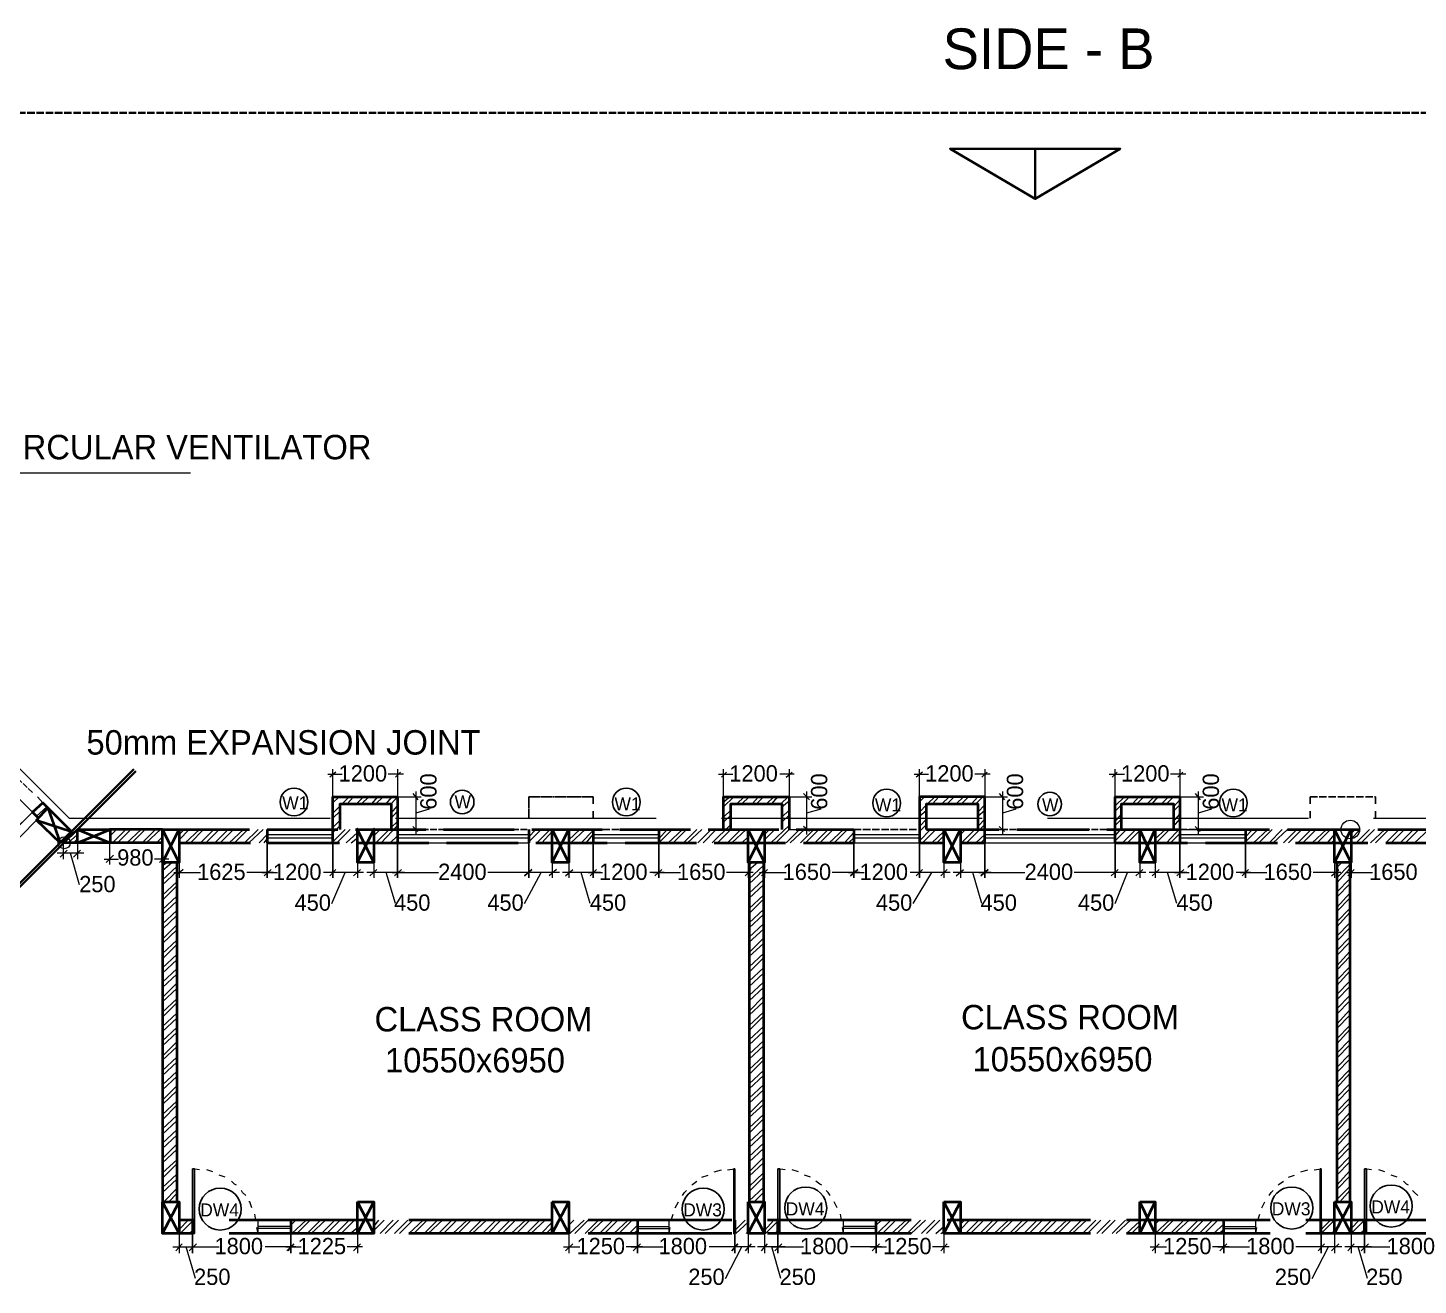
# Model space of a CAD drawing. Header units: millimetres. Extents: x 23593 to 241524, y 4405 to 182732.
# Drawn here: x 84650 to 110247, y 150445 to 173595 of the extents above; entities that cross this region are included whole.
import ezdxf

# ---------------------------------------------------------------- set-up
doc = ezdxf.new("R2010")
doc.units = ezdxf.units.MM
doc.linetypes.add('PDF_IMPORT', pattern=[1, 0.8, -0.2])
for name, color, linetype in [('PDF_0', 7, 'Continuous'), ('PDF_AR_DIMENSION', 7, 'Continuous'), ('PDF_AR_ELEVATION', 2, 'Continuous'), ('PDF_dimensions', 1, 'Continuous'), ('PDF_DOOR WIN TEXT', 5, 'Continuous'), ('PDF_SLAB BEAM', 3, 'Continuous'), ('PDF_ST COLUMN', 1, 'Continuous'), ('PDF_Text', 7, 'Continuous'), ('PDF_wall', 7, 'Continuous')]:
    doc.layers.add(name, color=color, linetype=linetype)
for name, color, linetype, true_color in [('PDF_AR_DOOR', 7, 'Continuous', 0x723939), ('PDF_AR_HATCH', 7, 'Continuous', 0x767676), ('PDF_AR_WINDOW', 7, 'Continuous', 0x00a5dd), ('PDF_exp gap', 7, 'Continuous', 0xdd006e)]:
    doc.layers.add(name, color=color, linetype=linetype, true_color=true_color)
doc.styles.add('PDF Century Gothic', font='GOTHIC.TTF')

msp = doc.modelspace()

# ---------------------------------------------------------------- hatches: boundary and pattern name
at = {"layer": 'PDF_AR_HATCH', "transparency": 33554559}
for points in [[(90719, 158872), (90700, 158853), (90681, 158834), (90700, 158816), (90719, 158797), (90738, 158816), (90756, 158834), (90738, 158853)], [(91021, 158872), (91002, 158853), (90983, 158834), (91002, 158816), (91021, 158797), (91040, 158816), (91058, 158834), (91040, 158853)]]:
    msp.add_hatch(color=256, dxfattribs=at).paths.add_polyline_path(points)

# ---------------------------------------------------------------- linework, layer by layer
at = {"layer": 'PDF_0', "color": 1, "linetype": 'PDF_IMPORT', "lineweight": 25, "ltscale": 133.477926}
msp.add_lwpolyline([(84735, 159514), (84282, 159948)], dxfattribs=at)
at = {"layer": 'PDF_0', "lineweight": 13}
for points in [[(90322, 159892), (90209, 159797)], [(91417, 159797), (91511, 159892)], [(97514, 159892), (97420, 159797)], [(98609, 159797), (98722, 159892)], [(101120, 159892), (101006, 159797)], [(102215, 159797), (102309, 159892)], [(104706, 159892), (104612, 159797)], [(105820, 159797), (105914, 159892)], [(91738, 159495), (91832, 159382)], [(98930, 159495), (99043, 159382)], [(102535, 159495), (102630, 159382)], [(106141, 159495), (106235, 159382)], [(91832, 158797), (91738, 158891)], [(99043, 158797), (98930, 158891)], [(102630, 158797), (102535, 158891)], [(106235, 158797), (106141, 158891)], [(85244, 158325), (85377, 158457)], [(85622, 158457), (85490, 158325)], [(86226, 158363), (86094, 158230)], [(87075, 158230), (87208, 158363)], [(87510, 158098), (87377, 157985)], [(90775, 158098), (90643, 157985)], [(90945, 157985), (91077, 158098)], [(94381, 158098), (94249, 157985)], [(94551, 157985), (94683, 158098)], [(97854, 157985), (97967, 158098)], [(98269, 158098), (98156, 157985)], [(101573, 158098), (101459, 157985)], [(101743, 157985), (101875, 158098)], [(105178, 158098), (105046, 157985)], [(105348, 157985), (105480, 158098)], [(108651, 157985), (108784, 158098)], [(109067, 158098), (108953, 157985)], [(87377, 151076), (87491, 151208)], [(89416, 151076), (89548, 151208), (89435, 151076)], [(90643, 151076), (90775, 151208)], [(94683, 151208), (94551, 151076)], [(97967, 151208), (97854, 151076)], [(98156, 151076), (98269, 151208)], [(101459, 151076), (101573, 151208)], [(105480, 151208), (105348, 151076)], [(108784, 151208), (108651, 151076)], [(108953, 151076), (109067, 151208)]]:
    msp.add_lwpolyline(points, dxfattribs=at)
at = {"layer": 'PDF_0', "color": 1, "lineweight": 25}
msp.add_lwpolyline([(84924, 159325), (84829, 159438)], dxfattribs=at)
at = {"layer": 'PDF_0', "color": 6, "linetype": 'PDF_IMPORT', "lineweight": 25, "ltscale": 37.753259}
msp.add_lwpolyline([(95060, 159438), (93871, 159438), (93871, 159042)], dxfattribs=at)
at = {"layer": 'PDF_0', "color": 6, "lineweight": 25}
for points in [[(95060, 159438), (95060, 159306)], [(108255, 159438), (108255, 159306)], [(109463, 159438), (109463, 159306)], [(95060, 159174), (95060, 159042)], [(108255, 159174), (108255, 159042)], [(109463, 159174), (109463, 159042)]]:
    msp.add_lwpolyline(points, dxfattribs=at)
at = {"layer": 'PDF_0', "color": 6, "linetype": 'PDF_IMPORT', "lineweight": 25, "ltscale": 169.889663}
msp.add_lwpolyline([(108255, 159438), (109463, 159438)], dxfattribs=at)
at = {"layer": 'PDF_0', "color": 1, "linetype": 'PDF_IMPORT', "lineweight": 25, "ltscale": 169.889663}
for points in [[(89058, 158834), (90266, 158834)], [(95060, 158834), (96268, 158834)], [(99855, 158834), (101063, 158834)], [(105858, 158834), (107066, 158834)]]:
    msp.add_lwpolyline(points, dxfattribs=at)
at = {"layer": 'PDF_0', "color": 1, "linetype": 'PDF_IMPORT', "lineweight": 25, "ltscale": 151.013034}
for points in [[(91455, 158834), (93871, 158834)], [(102271, 158834), (104668, 158834)]]:
    msp.add_lwpolyline(points, dxfattribs=at)
at = {"layer": 'PDF_0', "lineweight": 13}
for points in [[(89001, 157985), (89133, 158098)], [(90322, 158098), (90209, 157985)], [(91398, 157985), (91530, 158098)], [(93928, 158098), (93796, 157985)], [(95004, 157985), (95117, 158098)], [(96193, 157985), (96325, 158098)], [(99798, 157985), (99930, 158098)], [(101120, 158098), (101006, 157985)], [(102196, 157985), (102328, 158098)], [(104725, 158098), (104593, 157985)], [(105801, 157985), (105933, 158098)], [(107009, 157985), (107122, 158098)], [(87623, 151076), (87755, 151208)], [(95796, 151076), (95929, 151208)], [(97722, 151208), (97609, 151076)], [(98401, 151076), (98534, 151208)], [(100195, 151076), (100327, 151208)], [(106594, 151076), (106726, 151208)], [(108519, 151208), (108406, 151076)], [(109199, 151076), (109331, 151208)]]:
    msp.add_lwpolyline(points, close=True, dxfattribs=at)
at = {"layer": 'PDF_AR_DIMENSION', "lineweight": 13}
for points in [[(90171, 159854), (90436, 159854)], [(90266, 159438), (90266, 159948)], [(91568, 159854), (91285, 159854)], [(91455, 159948), (91455, 159438), (91889, 159438)], [(97363, 159854), (97628, 159854)], [(97458, 159438), (97458, 159948)], [(98760, 159854), (98496, 159854)], [(98666, 159948), (98666, 159438), (99081, 159438)], [(100969, 159854), (101233, 159854)], [(101063, 159438), (101063, 159948)], [(102366, 159854), (102082, 159854)], [(102271, 159948), (102271, 159438), (102686, 159438)], [(104555, 159854), (104838, 159854)], [(104668, 159438), (104668, 159948)], [(105971, 159854), (105688, 159854)], [(105858, 159948), (105858, 159438), (106292, 159438)], [(91795, 159533), (91795, 159438), (91795, 158834), (91795, 158740)], [(98987, 159533), (98987, 159438), (98987, 158834), (98987, 158740)], [(102592, 159533), (102592, 159438), (102592, 158834), (102592, 158740)], [(106197, 159533), (106197, 159438), (106197, 158834), (106197, 158740)], [(92040, 159212), (91795, 159136)], [(99251, 159212), (98987, 159136)], [(102837, 159212), (102592, 159136)], [(106443, 159212), (106197, 159136)], [(84376, 158797), (84735, 159155), (84489, 158910)], [(84848, 159042), (84489, 158683)], [(91455, 158834), (91889, 158834)], [(98666, 158834), (99081, 158834)], [(102271, 158834), (102686, 158834)], [(105858, 158834), (106292, 158834)], [(85301, 158589), (85301, 158287)], [(85565, 158589), (85565, 158287)], [(86151, 158589), (86151, 158193)], [(87132, 158589), (87132, 158193)], [(87434, 158589), (87434, 157947)], [(90719, 158589), (90719, 157947)], [(91021, 158589), (91021, 157947)], [(94305, 158589), (94305, 157947)], [(97911, 158589), (97911, 157947)], [(108708, 158589), (108708, 157947)], [(85679, 158400), (85565, 158400), (85301, 158400), (85188, 158400)], [(85603, 157815), (85433, 158400)], [(86056, 158287), (86320, 158287)], [(87245, 158287), (86981, 158287)], [(94607, 158230), (94607, 157947)], [(98213, 158230), (98213, 157947)], [(101516, 158230), (101516, 157947)], [(101818, 158230), (101818, 157947)], [(105122, 158230), (105122, 157947)], [(105405, 158230), (105405, 157947)], [(109010, 158230), (109010, 157947)], [(87340, 158042), (87831, 158042)], [(89171, 158042), (88680, 158042)], [(88963, 158042), (89246, 158042)], [(90360, 158042), (90096, 158042)], [(90832, 158042), (90719, 158042), (90266, 158042), (90133, 158042)], [(90247, 157475), (90492, 158042)], [(91587, 158042), (91455, 158042), (91021, 158042), (90889, 158042)], [(91417, 157475), (91247, 158042)], [(91360, 158042), (92210, 158042)], [(93965, 158042), (93116, 158042)], [(94437, 158042), (94305, 158042), (93871, 158042), (93739, 158042)], [(93796, 157475), (94098, 158042)], [(95192, 158042), (95060, 158042), (94607, 158042), (94494, 158042)], [(95004, 157475), (94834, 158042)], [(94966, 158042), (95230, 158042)], [(96363, 158042), (96099, 158042)], [(96155, 158042), (96665, 158042)], [(98005, 158042), (97514, 158042)], [(98118, 158042), (98609, 158042)], [(99968, 158042), (99459, 158042)], [(99761, 158042), (100044, 158042)], [(101157, 158042), (100893, 158042)], [(101629, 158042), (101516, 158042), (101063, 158042), (100931, 158042)], [(100950, 157475), (101290, 158042)], [(102384, 158042), (102271, 158042), (101818, 158042), (101686, 158042)], [(102215, 157475), (102045, 158042)], [(102158, 158042), (103007, 158042)], [(104763, 158042), (103913, 158042)], [(105235, 158042), (105122, 158042), (104668, 158042), (104536, 158042)], [(104668, 157475), (104895, 158042)], [(105990, 158042), (105858, 158042), (105405, 158042), (105291, 158042)], [(105801, 157475), (105631, 158042)], [(105763, 158042), (106028, 158042)], [(107160, 158042), (106896, 158042)], [(106971, 158042), (107462, 158042)], [(108821, 158042), (108312, 158042)], [(108916, 158042), (109407, 158042)], [(87434, 151397), (87434, 151038)], [(90719, 151397), (90719, 151038)], [(94607, 151397), (94607, 151038)], [(97911, 151397), (97911, 151038)], [(98213, 151397), (98213, 151038)], [(101516, 151397), (101516, 151038)], [(105405, 151397), (105405, 151038)], [(108708, 151397), (108708, 151038)], [(109010, 151397), (109010, 151038)], [(87321, 151152), (87434, 151152), (87680, 151152), (87812, 151152)], [(87736, 150566), (87566, 151152)], [(87585, 151152), (88170, 151152)], [(89586, 151152), (89020, 151152)], [(89397, 151152), (89680, 151152)], [(90813, 151152), (90530, 151152)], [(94513, 151152), (94815, 151152)], [(95966, 151152), (95664, 151152)], [(95759, 151152), (96344, 151152)], [(97760, 151152), (97193, 151152)], [(97495, 150566), (97797, 151152)], [(98043, 151152), (97911, 151152), (97665, 151152), (97533, 151152)], [(98590, 151152), (98458, 151152), (98213, 151152), (98081, 151152)], [(98515, 150566), (98345, 151152)], [(98364, 151152), (98930, 151152)], [(100365, 151152), (99798, 151152)], [(100157, 151152), (100459, 151152)], [(101610, 151152), (101308, 151152)], [(105310, 151152), (105612, 151152)], [(106764, 151152), (106462, 151152)], [(106556, 151152), (107141, 151152)], [(108557, 151152), (107991, 151152)], [(108293, 150566), (108595, 151152)], [(108840, 151152), (108708, 151152), (108463, 151152), (108331, 151152)], [(109388, 151152), (109256, 151152), (109010, 151152), (108897, 151152)], [(109312, 150566), (109142, 151152)], [(109161, 151152), (109727, 151152)]]:
    msp.add_lwpolyline(points, dxfattribs=at)
for points in [[(89058, 157947), (89058, 158589)], [(90266, 157947), (90266, 158589)], [(91455, 157947), (91455, 158589)], [(93871, 157947), (93871, 158589)], [(95060, 157947), (95060, 158589)], [(96268, 157947), (96268, 158683)], [(99855, 157947), (99855, 158589)], [(101063, 157947), (101063, 158589)], [(102271, 157947), (102271, 158589)], [(104668, 157947), (104668, 158589)], [(105858, 157947), (105858, 158683)], [(107066, 157947), (107066, 158589)], [(87680, 151038), (87680, 151397)], [(89492, 151038), (89492, 151397)], [(95872, 151038), (95872, 151397)], [(97665, 151038), (97665, 151397)], [(98458, 151038), (98458, 151397)], [(100270, 151038), (100270, 151397)], [(106669, 151038), (106669, 151397)], [(108463, 151038), (108463, 151397)], [(109256, 151038), (109256, 151397)]]:
    msp.add_lwpolyline(points, close=True, dxfattribs=at)
at = {"layer": 'PDF_AR_DOOR', "lineweight": 25}
for points in [[(87680, 152586), (87717, 152586), (87717, 151397), (87680, 151397)], [(97665, 152586), (97646, 152586), (97646, 151397), (97665, 151397)], [(98458, 152586), (98496, 152586), (98496, 151397), (98458, 151397)], [(108463, 152586), (108444, 152586), (108444, 151397), (108463, 151397)], [(109256, 152586), (109293, 152586), (109293, 151397), (109256, 151397)]]:
    msp.add_lwpolyline(points, close=True, dxfattribs=at)
at = {"layer": 'PDF_AR_DOOR', "lineweight": 20}
for points in [[(87812, 152567), (87680, 152586)], [(88057, 152530), (87944, 152567)], [(97288, 152530), (97420, 152567)], [(97533, 152567), (97665, 152586)], [(98590, 152567), (98458, 152586)], [(98836, 152530), (98722, 152567)], [(108085, 152530), (108217, 152567)], [(108331, 152567), (108463, 152586)], [(109388, 152567), (109256, 152586)], [(109633, 152530), (109520, 152567)], [(88284, 152435), (88170, 152473)], [(88491, 152284), (88453, 152303), (88397, 152360)], [(96872, 152284), (96891, 152303), (96967, 152360)], [(97061, 152435), (97174, 152473)], [(99062, 152435), (98949, 152473)], [(99270, 152284), (99232, 152303), (99157, 152360)], [(107670, 152284), (107689, 152303), (107764, 152360)], [(107859, 152435), (107972, 152473)], [(109860, 152435), (109746, 152473)], [(110067, 152284), (110029, 152303), (109973, 152360)], [(88661, 152095), (88604, 152152), (88586, 152190)], [(96703, 152095), (96740, 152152), (96778, 152190)], [(99421, 152095), (99383, 152152), (99345, 152190)], [(107500, 152095), (107538, 152152), (107575, 152190)], [(110237, 152095), (110180, 152152), (110143, 152190)], [(88774, 151869), (88737, 151982), (88718, 151982)], [(96570, 151869), (96627, 151982)], [(99553, 151869), (99496, 151982)], [(107368, 151869), (107424, 151982)], [(88850, 151642), (88831, 151756)], [(96495, 151642), (96533, 151756)], [(99628, 151642), (99610, 151756)], [(107292, 151642), (107330, 151756)], [(88888, 151397), (88869, 151510)], [(96457, 151397), (96476, 151510)], [(99666, 151397), (99647, 151510)], [(107255, 151397), (107273, 151510)]]:
    msp.add_lwpolyline(points, dxfattribs=at)
at = {"layer": 'PDF_AR_ELEVATION', "lineweight": 20}
for points in [[(83395, 161062), (85414, 159042)], [(83753, 160137), (84735, 159155)]]:
    msp.add_lwpolyline(points, dxfattribs=at)
at = {"layer": 'PDF_AR_HATCH', "lineweight": 5}
for points in [[(84810, 159080), (84999, 159250)], [(90266, 159401), (90284, 159438)], [(90266, 159325), (90379, 159438)], [(90266, 159136), (90398, 159269)], [(90436, 159306), (90568, 159438)], [(90530, 159306), (90643, 159438)], [(90700, 159306), (90832, 159438)], [(90794, 159306), (90926, 159438)], [(90983, 159306), (91096, 159438)], [(91058, 159306), (91191, 159438)], [(91247, 159306), (91360, 159438)], [(91342, 159306), (91455, 159438)], [(91342, 159136), (91455, 159269)], [(97458, 159344), (97571, 159438)], [(97458, 159250), (97646, 159438)], [(97703, 159306), (97835, 159438)], [(97797, 159306), (97930, 159438)], [(97986, 159306), (98099, 159438)], [(98062, 159306), (98194, 159438)], [(98250, 159306), (98383, 159438)], [(98345, 159306), (98458, 159438)], [(98515, 159306), (98647, 159438)], [(98534, 159250), (98666, 159363)], [(101063, 159438), (101063, 159438)], [(101063, 159344), (101157, 159438)], [(101063, 159155), (101195, 159287)], [(101214, 159306), (101346, 159438)], [(101308, 159306), (101422, 159438)], [(101478, 159306), (101610, 159438)], [(101573, 159306), (101705, 159438)], [(101743, 159306), (101875, 159438)], [(101837, 159306), (101969, 159438)], [(102026, 159306), (102139, 159438)], [(102101, 159306), (102233, 159438)], [(102139, 159155), (102271, 159287)], [(104668, 159269), (104838, 159438)], [(104668, 159174), (104782, 159287)], [(104801, 159306), (104933, 159438)], [(104989, 159306), (105103, 159438)], [(105065, 159306), (105197, 159438)], [(105254, 159306), (105386, 159438)], [(105348, 159306), (105461, 159438)], [(105518, 159306), (105650, 159438)], [(105612, 159306), (105744, 159438)], [(105744, 159250), (105858, 159382)], [(105744, 159174), (105858, 159287)], [(90266, 159042), (90398, 159174)], [(90266, 158872), (90398, 159004)], [(91342, 159042), (91455, 159174)], [(91342, 158872), (91455, 158985)], [(97458, 159061), (97590, 159193)], [(97458, 158967), (97590, 159099)], [(98534, 159061), (98666, 159193)], [(98534, 158967), (98666, 159099)], [(101063, 159080), (101195, 159193)], [(101063, 158891), (101195, 159023)], [(102139, 159080), (102271, 159193)], [(102139, 158891), (102271, 159023)], [(104668, 158985), (104782, 159118)], [(104668, 158910), (104782, 159023)], [(105744, 158985), (105858, 159118)], [(105744, 158891), (105858, 159023)], [(85395, 158589), (85565, 158740)], [(86169, 158816), (86188, 158834)], [(86169, 158721), (86283, 158834)], [(86207, 158589), (86453, 158834)], [(86302, 158589), (86547, 158834)], [(86471, 158589), (86736, 158834)], [(86566, 158589), (86811, 158834)], [(86755, 158589), (87000, 158834)], [(86830, 158589), (87094, 158834)], [(87019, 158589), (87132, 158702)], [(87434, 158740), (87529, 158834)], [(87434, 158646), (87623, 158834)], [(87547, 158589), (87812, 158834)], [(87642, 158589), (87887, 158834)], [(87831, 158589), (88076, 158834)], [(87925, 158589), (88170, 158834)], [(88095, 158589), (88340, 158834)], [(88189, 158589), (88435, 158834)], [(88359, 158589), (88623, 158834)], [(88453, 158589), (88699, 158834)], [(88642, 158589), (88888, 158834)], [(88718, 158589), (88982, 158834)], [(88907, 158589), (89058, 158740)], [(90266, 158778), (90398, 158910)], [(90266, 158608), (90492, 158834)], [(90341, 158589), (90587, 158834)], [(90511, 158589), (90719, 158778)], [(91021, 158816), (91040, 158834)], [(91021, 158721), (91134, 158834)], [(91058, 158589), (91304, 158834)], [(91153, 158589), (91455, 158910)], [(91323, 158589), (91455, 158721)], [(93871, 158702), (94003, 158834)], [(93871, 158608), (94098, 158834)], [(94022, 158589), (94267, 158834)], [(94116, 158589), (94305, 158797)], [(94607, 158646), (94815, 158834)], [(94607, 158816), (94626, 158834)], [(94645, 158589), (94909, 158834)], [(94834, 158589), (95060, 158816)], [(94928, 158589), (95060, 158740)], [(96268, 158665), (96419, 158834)], [(96268, 158589), (96514, 158834)], [(96438, 158589), (96703, 158834)], [(96533, 158589), (96778, 158834)], [(96721, 158589), (96967, 158834)], [(96797, 158589), (97061, 158834)], [(96986, 158589), (97231, 158834)], [(97080, 158589), (97325, 158834)], [(97250, 158589), (97590, 158929)], [(97344, 158589), (97590, 158834)], [(97533, 158589), (97779, 158834)], [(97609, 158589), (97873, 158834)], [(97797, 158589), (97911, 158702)], [(98043, 158834), (98043, 158834)], [(98137, 158834), (98137, 158834)], [(98213, 158740), (98307, 158834)], [(98213, 158646), (98401, 158834)], [(98326, 158589), (98666, 158910)], [(98420, 158589), (98666, 158834)], [(98609, 158589), (98854, 158834)], [(98685, 158589), (98949, 158834)], [(98873, 158589), (99119, 158834)], [(98968, 158589), (99213, 158834)], [(99138, 158589), (99383, 158834)], [(99232, 158589), (99477, 158834)], [(99402, 158589), (99666, 158834)], [(99496, 158589), (99742, 158834)], [(99685, 158589), (99855, 158778)], [(101063, 158797), (101195, 158929)], [(101063, 158627), (101271, 158834)], [(101120, 158589), (101365, 158834)], [(101290, 158589), (101516, 158797)], [(101384, 158589), (101516, 158721)], [(101554, 158834), (101554, 158834)], [(101629, 158834), (101629, 158834)], [(101818, 158834), (101818, 158834)], [(101818, 158740), (101913, 158834)], [(101837, 158589), (102082, 158834)], [(101931, 158589), (102271, 158929)], [(102101, 158589), (102271, 158740)], [(104668, 158721), (104782, 158853)], [(104668, 158627), (104876, 158834)], [(104801, 158589), (105046, 158834)], [(104895, 158589), (105122, 158816)], [(105140, 158834), (105140, 158834)], [(105310, 158834), (105310, 158834)], [(105405, 158665), (105593, 158834)], [(105405, 158834), (105405, 158834)], [(105424, 158589), (105669, 158834)], [(105612, 158589), (105858, 158853)], [(105688, 158589), (105858, 158759)], [(107066, 158702), (107198, 158834)], [(107066, 158608), (107292, 158834)], [(107217, 158589), (107481, 158834)], [(107311, 158589), (107557, 158834)], [(107500, 158589), (107745, 158834)], [(107575, 158589), (107840, 158834)], [(107764, 158589), (108010, 158834)], [(107859, 158589), (108104, 158834)], [(108029, 158589), (108274, 158834)], [(108123, 158589), (108368, 158834)], [(108293, 158589), (108557, 158834)], [(108387, 158589), (108633, 158834)], [(108576, 158589), (108708, 158740)], [(109010, 158759), (109086, 158834)], [(109010, 158665), (109180, 158834)], [(109104, 158589), (109350, 158834)], [(109199, 158589), (109444, 158834)], [(109369, 158589), (109633, 158834)], [(109463, 158589), (109709, 158834)], [(109652, 158589), (109897, 158834)], [(109746, 158589), (109992, 158834)], [(109916, 158589), (110162, 158834)], [(110011, 158589), (110256, 158834)], [(110180, 158589), (110445, 158834)], [(85490, 158589), (85565, 158665)], [(87113, 158589), (87132, 158627)], [(89001, 158589), (89058, 158665)], [(90605, 158589), (90719, 158683)], [(91417, 158589), (91455, 158627)], [(94286, 158589), (94305, 158608)], [(97892, 158589), (97911, 158627)], [(99761, 158589), (99855, 158683)], [(102196, 158589), (102271, 158665)], [(105065, 158589), (105122, 158627)], [(108651, 158589), (108708, 158646)], [(87132, 158174), (87208, 158230)], [(87132, 158079), (87302, 158230)], [(97930, 158193), (97986, 158230)], [(97930, 158098), (98081, 158230)], [(108746, 158212), (108765, 158230)], [(108746, 158136), (108840, 158230)], [(108746, 157947), (108991, 158193)], [(87132, 157909), (87396, 158155)], [(87132, 157815), (87396, 158060)], [(97930, 157928), (98194, 158174)], [(97930, 157834), (98194, 158079)], [(108746, 157853), (108991, 158117)], [(87132, 157626), (87396, 157872)], [(87132, 157532), (87396, 157796)], [(97930, 157664), (98194, 157909)], [(97930, 157570), (98194, 157815)], [(108746, 157683), (108991, 157928)], [(108746, 157589), (108991, 157834)], [(87132, 157362), (87396, 157607)], [(87132, 157268), (87396, 157513)], [(97930, 157381), (98194, 157626)], [(97930, 157287), (98194, 157551)], [(108746, 157400), (108991, 157664)], [(108746, 157324), (108991, 157570)], [(87132, 157098), (87396, 157343)], [(87132, 157003), (87396, 157249)], [(97930, 157117), (98194, 157362)], [(97930, 157022), (98194, 157268)], [(108746, 157136), (108991, 157381)], [(108746, 157041), (108991, 157305)], [(87132, 156815), (87396, 157079)], [(87132, 156739), (87396, 156985)], [(97930, 156852), (98194, 157098)], [(97930, 156758), (98194, 157003)], [(108746, 156871), (108991, 157117)], [(108746, 156777), (108991, 157022)], [(87132, 156550), (87396, 156796)], [(87132, 156456), (87396, 156720)], [(97930, 156569), (98194, 156834)], [(97930, 156494), (98194, 156739)], [(108746, 156607), (108991, 156852)], [(108746, 156513), (108991, 156758)], [(87132, 156286), (87396, 156531)], [(87132, 156192), (87396, 156437)], [(97930, 156305), (98194, 156550)], [(97930, 156211), (98194, 156475)], [(108746, 156324), (108991, 156588)], [(108746, 156248), (108991, 156494)], [(87132, 156022), (87396, 156267)], [(87132, 155927), (87396, 156173)], [(97930, 156041), (98194, 156286)], [(97930, 155946), (98194, 156192)], [(108746, 156060), (108991, 156305)], [(108746, 155965), (108991, 156229)], [(87132, 155739), (87396, 156003)], [(87132, 155663), (87396, 155909)], [(97930, 155776), (98194, 156022)], [(97930, 155682), (98194, 155927)], [(108746, 155795), (108991, 156041)], [(108746, 155701), (108991, 155946)], [(87132, 155474), (87396, 155720)], [(87132, 155380), (87396, 155644)], [(97930, 155493), (98194, 155758)], [(97930, 155418), (98194, 155663)], [(108746, 155531), (108991, 155776)], [(108746, 155437), (108991, 155682)], [(87132, 155210), (87396, 155456)], [(97930, 155229), (98194, 155474)], [(97930, 155135), (98194, 155399)], [(108746, 155248), (108991, 155512)], [(108746, 155172), (108991, 155418)], [(87132, 155116), (87396, 155361)], [(87132, 154946), (87396, 155191)], [(97930, 154965), (98194, 155210)], [(108746, 154984), (108991, 155229)], [(108746, 154889), (108991, 155153)], [(87132, 154851), (87396, 155097)], [(87132, 154663), (87396, 154927)], [(97930, 154870), (98194, 155116)], [(97930, 154700), (98194, 154946)], [(108746, 154719), (108991, 154965)], [(108746, 154625), (108991, 154870)], [(87132, 154587), (87396, 154833)], [(87132, 154398), (87396, 154644)], [(97930, 154606), (98194, 154851)], [(97930, 154417), (98194, 154663)], [(108746, 154455), (108991, 154700)], [(108746, 154361), (108991, 154606)], [(87132, 154304), (87396, 154549)], [(87132, 154134), (87396, 154380)], [(97930, 154323), (98194, 154587)], [(97930, 154153), (98194, 154398)], [(108746, 154172), (108991, 154417)], [(87132, 154040), (87396, 154285)], [(87132, 153851), (87396, 154115)], [(97930, 154059), (98194, 154304)], [(97930, 153889), (98194, 154134)], [(108746, 154078), (108991, 154342)], [(108746, 153908), (108991, 154153)], [(87132, 153775), (87396, 154021)], [(97930, 153794), (98194, 154040)], [(97930, 153606), (98194, 153870)], [(108746, 153813), (108991, 154059)], [(108746, 153643), (108991, 153889)], [(87132, 153587), (87396, 153832)], [(87132, 153492), (87396, 153757)], [(97930, 153530), (98194, 153775)], [(97930, 153341), (98194, 153587)], [(108746, 153549), (108991, 153794)], [(108746, 153360), (108991, 153624)], [(87132, 153322), (87396, 153568)], [(87132, 153228), (87396, 153473)], [(97930, 153247), (98194, 153511)], [(108746, 153285), (108991, 153530)], [(108746, 153096), (108991, 153341)], [(87132, 153058), (87396, 153304)], [(87132, 152964), (87396, 153209)], [(97930, 153077), (98194, 153322)], [(97930, 152983), (98194, 153228)], [(108746, 153002), (108991, 153266)], [(108746, 152832), (108991, 153077)], [(87132, 152775), (87396, 153039)], [(87132, 152700), (87396, 152945)], [(97930, 152813), (98194, 153058)], [(97930, 152718), (98194, 152964)], [(108746, 152737), (108991, 152983)], [(108746, 152567), (108991, 152813)], [(87132, 152511), (87396, 152756)], [(87132, 152416), (87396, 152681)], [(97930, 152530), (98194, 152794)], [(97930, 152454), (98194, 152700)], [(108746, 152473), (108991, 152718)], [(87132, 152246), (87396, 152492)], [(87132, 152152), (87396, 152397)], [(97930, 152265), (98194, 152511)], [(97930, 152171), (98194, 152435)], [(108746, 152284), (108991, 152549)], [(108746, 152209), (108991, 152454)], [(87151, 151982), (87396, 152228)], [(87245, 151982), (87396, 152133)], [(97930, 152001), (98194, 152246)], [(98024, 151982), (98194, 152152)], [(108746, 152020), (108991, 152265)], [(108802, 151982), (108991, 152190)], [(108972, 151982), (108991, 152001)], [(87434, 151473), (87604, 151642)], [(87453, 151397), (87680, 151624)], [(89492, 151624), (89492, 151642)], [(89492, 151548), (89586, 151642)], [(89511, 151397), (89775, 151642)], [(89605, 151397), (89850, 151642)], [(89794, 151397), (90039, 151642)], [(89869, 151397), (90133, 151642)], [(90058, 151397), (90303, 151642)], [(90152, 151397), (90398, 151642)], [(90322, 151397), (90568, 151642)], [(90417, 151397), (90662, 151642)], [(91021, 151529), (91115, 151642)], [(91021, 151454), (91209, 151642)], [(91134, 151397), (91379, 151642)], [(91228, 151397), (91474, 151642)], [(91398, 151397), (91644, 151642)], [(91493, 151397), (91738, 151642)], [(91662, 151397), (91927, 151642)], [(91757, 151397), (92002, 151642)], [(91946, 151397), (92191, 151642)], [(92021, 151397), (92285, 151642)], [(92210, 151397), (92455, 151642)], [(92304, 151397), (92550, 151642)], [(92474, 151397), (92738, 151642)], [(92569, 151397), (92814, 151642)], [(92757, 151397), (93003, 151642)], [(92833, 151397), (93097, 151642)], [(93022, 151397), (93267, 151642)], [(93116, 151397), (93361, 151642)], [(93286, 151397), (93531, 151642)], [(93380, 151397), (93626, 151642)], [(93550, 151397), (93814, 151642)], [(93645, 151397), (93890, 151642)], [(93833, 151397), (94079, 151642)], [(93909, 151397), (94173, 151642)], [(94098, 151397), (94305, 151605)], [(94607, 151642), (94607, 151642)], [(94607, 151548), (94702, 151642)], [(94626, 151397), (94890, 151642)], [(94721, 151397), (94966, 151642)], [(94909, 151397), (95155, 151642)], [(94985, 151397), (95249, 151642)], [(95174, 151397), (95419, 151642)], [(95268, 151397), (95513, 151642)], [(95438, 151397), (95702, 151642)], [(95532, 151397), (95778, 151642)], [(95721, 151397), (95872, 151548)], [(97665, 151454), (97854, 151642)], [(97665, 151624), (97665, 151642)], [(97684, 151397), (97911, 151605)], [(98213, 151454), (98383, 151642)], [(98232, 151397), (98458, 151624)], [(100270, 151624), (100270, 151642)], [(100270, 151548), (100365, 151642)], [(100289, 151397), (100535, 151642)], [(100383, 151397), (100629, 151642)], [(100553, 151397), (100818, 151642)], [(100648, 151397), (100893, 151642)], [(100837, 151397), (101082, 151642)], [(100912, 151397), (101176, 151642)], [(101101, 151397), (101346, 151642)], [(101195, 151397), (101441, 151642)], [(101818, 151567), (101894, 151642)], [(101818, 151473), (101988, 151642)], [(101913, 151397), (102158, 151642)], [(102007, 151397), (102252, 151642)], [(102177, 151397), (102422, 151642)], [(102271, 151397), (102517, 151642)], [(102441, 151397), (102705, 151642)], [(102535, 151397), (102781, 151642)], [(102724, 151397), (102970, 151642)], [(102800, 151397), (103064, 151642)], [(102988, 151397), (103234, 151642)], [(103083, 151397), (103328, 151642)], [(103253, 151397), (103498, 151642)], [(103347, 151397), (103593, 151642)], [(103517, 151397), (103781, 151642)], [(103611, 151397), (103857, 151642)], [(103800, 151397), (104046, 151642)], [(103876, 151397), (104140, 151642)], [(104064, 151397), (104310, 151642)], [(104159, 151397), (104404, 151642)], [(104329, 151397), (104574, 151642)], [(104423, 151397), (104668, 151642)], [(104612, 151397), (104857, 151642)], [(104687, 151397), (104952, 151642)], [(104876, 151397), (105122, 151624)], [(104971, 151397), (105122, 151548)], [(105405, 151397), (105669, 151642)], [(105405, 151567), (105480, 151642)], [(105499, 151397), (105744, 151642)], [(105688, 151397), (105933, 151642)], [(105763, 151397), (106028, 151642)], [(105952, 151397), (106197, 151642)], [(106046, 151397), (106292, 151642)], [(106216, 151397), (106462, 151642)], [(106311, 151397), (106556, 151642)], [(106481, 151397), (106669, 151567)], [(108463, 151473), (108633, 151642)], [(108463, 151397), (108708, 151642)], [(109010, 151491), (109161, 151642)], [(109010, 151397), (109256, 151642)], [(87623, 151397), (87680, 151454)], [(90587, 151397), (90719, 151510)], [(90681, 151397), (90719, 151416)], [(94192, 151397), (94305, 151510)], [(95796, 151397), (95872, 151454)], [(97873, 151397), (97911, 151435)], [(98401, 151397), (98458, 151454)], [(101365, 151397), (101516, 151529)], [(101459, 151397), (101516, 151435)], [(106575, 151397), (106669, 151473)], [(108651, 151397), (108708, 151454)], [(109180, 151397), (109256, 151473)]]:
    msp.add_lwpolyline(points, dxfattribs=at)
at = {"layer": 'PDF_AR_WINDOW', "color": 2, "linetype": 'PDF_IMPORT', "lineweight": 20, "ltscale": 6002.76811}
msp.add_lwpolyline([(85414, 159042), (121506, 159042)], dxfattribs=at)
at = {"layer": 'PDF_AR_WINDOW', "lineweight": 20}
for points in [[(89058, 158740), (90266, 158740)], [(91455, 158740), (93871, 158740)], [(95060, 158740), (96268, 158740)], [(99855, 158740), (101063, 158740)], [(102271, 158740), (104668, 158740)], [(105858, 158740), (107066, 158740)], [(89058, 158683), (90266, 158683)], [(91455, 158683), (93871, 158683)], [(95060, 158683), (96268, 158683)], [(99855, 158683), (101063, 158683)], [(102271, 158683), (104668, 158683)], [(105858, 158683), (107066, 158683)], [(89492, 151529), (88888, 151529)], [(89492, 151491), (88888, 151491)], [(95872, 151529), (96457, 151529)], [(95872, 151491), (96457, 151491)], [(100270, 151529), (99666, 151529)], [(100270, 151491), (99666, 151491)], [(106669, 151529), (107255, 151529)], [(106669, 151491), (107255, 151491)]]:
    msp.add_lwpolyline(points, dxfattribs=at)
at = {"layer": 'PDF_AR_WINDOW', "color": 2, "lineweight": 20}
for points in [[(89058, 158589), (90266, 158589)], [(91455, 158589), (93871, 158589)], [(95060, 158589), (96268, 158589)], [(99855, 158589), (101063, 158589)], [(102271, 158589), (104668, 158589)], [(105858, 158589), (107066, 158589)], [(95872, 151397), (96457, 151397), (96457, 151642), (95872, 151642)], [(100270, 151397), (99666, 151397), (99666, 151642), (100270, 151642)], [(106669, 151397), (107255, 151397), (107255, 151642), (106669, 151642)]]:
    msp.add_lwpolyline(points, dxfattribs=at)
msp.add_lwpolyline([(89492, 151642), (89492, 151397), (88888, 151397), (88888, 151642)], close=True, dxfattribs=at)
at = {"layer": 'PDF_dimensions', "color": 70, "lineweight": 13, "true_color": 0x7fff00}
msp.add_lwpolyline([(83602, 165403), (87642, 165403)], dxfattribs=at)
at = {"layer": 'PDF_DOOR WIN TEXT', "lineweight": 25}
for centre, radius in [((89551, 159341), 255), ((92647, 159341), 217), ((95668, 159341), 255), ((100462, 159322), 255), ((103464, 159303), 217), ((106843, 159322), 255), ((88192, 151847), 387), ((97083, 151847), 387), ((98971, 151866), 387), ((107919, 151866), 387), ((109750, 151903), 387)]:
    msp.add_circle(centre, radius, dxfattribs=at)
at = {"layer": 'PDF_exp gap', "color": 3, "linetype": 'PDF_IMPORT', "lineweight": 35, "ltscale": 169.889663}
msp.add_lwpolyline([(73428, 170330), (73428, 172029), (133493, 172029), (133493, 170330)], dxfattribs=at)
at = {"layer": 'PDF_exp gap', "color": 3, "lineweight": 35}
msp.add_lwpolyline([(103196, 171369), (103196, 170444), (101629, 171369), (104763, 171369), (103196, 170444)], dxfattribs=at)
at = {"layer": 'PDF_exp gap', "lineweight": 35}
for points in [[(86604, 159948), (81979, 155323)], [(86641, 159910), (81998, 155286)]]:
    msp.add_lwpolyline(points, dxfattribs=at)
at = {"layer": 'PDF_SLAB BEAM', "color": 1, "lineweight": 0}
msp.add_circle((85320, 158591), 111, dxfattribs=at)
at = {"layer": 'PDF_ST COLUMN', "color": 6, "lineweight": 40}
for points in [[(85452, 158797), (85244, 158589), (84810, 159004), (85018, 159231)], [(87132, 158834), (87434, 158834), (87434, 158230), (87132, 158230)], [(90719, 158834), (91021, 158834), (91021, 158230), (90719, 158230)], [(94305, 158834), (94607, 158834), (94607, 158230), (94305, 158230)], [(97911, 158834), (98213, 158834), (98213, 158230), (97911, 158230)], [(101516, 158834), (101818, 158834), (101818, 158230), (101516, 158230)], [(105122, 158834), (105405, 158834), (105405, 158230), (105122, 158230)], [(108708, 158834), (109010, 158834), (109010, 158230), (108708, 158230)], [(87132, 151982), (87434, 151982), (87434, 151397), (87132, 151397)], [(90719, 151982), (91021, 151982), (91021, 151397), (90719, 151397)], [(94305, 151982), (94607, 151982), (94607, 151397), (94305, 151397)], [(97911, 151982), (98213, 151982), (98213, 151397), (97911, 151397)], [(101516, 151982), (101818, 151982), (101818, 151397), (101516, 151397)], [(105122, 151982), (105405, 151982), (105405, 151397), (105122, 151397)], [(108708, 151982), (109010, 151982), (109010, 151397), (108708, 151397)]]:
    msp.add_lwpolyline(points, close=True, dxfattribs=at)
for points in [[(85018, 159231), (85244, 158589)], [(84810, 159004), (85452, 158797)], [(85565, 158834), (86169, 158589)], [(85565, 158589), (86169, 158834)], [(87132, 158230), (87434, 158834)], [(87434, 158230), (87132, 158834)], [(90719, 158230), (91021, 158834)], [(91021, 158230), (90719, 158834)], [(94305, 158230), (94607, 158834)], [(94607, 158230), (94305, 158834)], [(97911, 158230), (98213, 158834)], [(98213, 158230), (97911, 158834)], [(101516, 158230), (101818, 158834)], [(101818, 158230), (101516, 158834)], [(105122, 158230), (105405, 158834)], [(105405, 158230), (105122, 158834)], [(108708, 158230), (109010, 158834)], [(109010, 158230), (108708, 158834)], [(87132, 151397), (87434, 151982)], [(87434, 151397), (87132, 151982)], [(90719, 151397), (91021, 151982)], [(91021, 151397), (90719, 151982)], [(94305, 151397), (94607, 151982)], [(94607, 151397), (94305, 151982)], [(97911, 151397), (98213, 151982)], [(98213, 151397), (97911, 151982)], [(101516, 151397), (101818, 151982)], [(101818, 151397), (101516, 151982)], [(105122, 151397), (105405, 151982)], [(105405, 151397), (105122, 151982)], [(108708, 151397), (109010, 151982)], [(109010, 151397), (108708, 151982)]]:
    msp.add_lwpolyline(points, dxfattribs=at)
at = {"layer": 'PDF_ST COLUMN', "color": 4, "lineweight": 40}
msp.add_lwpolyline([(86169, 158834), (86169, 158589), (85565, 158589), (85565, 158834)], close=True, dxfattribs=at)
at = {"layer": 'PDF_wall', "lineweight": 40}
for points in [[(85018, 159231), (84924, 159325), (84735, 159155), (84848, 159042)], [(90266, 158589), (90266, 159438), (91455, 159438), (91455, 158589)], [(90398, 158834), (90398, 159306), (91342, 159306), (91342, 158834)], [(97458, 158834), (97458, 159438), (98666, 159438), (98666, 158834)], [(97590, 158834), (97590, 159306), (98534, 159306), (98534, 158834)], [(101818, 158589), (102271, 158589), (102271, 159438), (101063, 159438), (101063, 158589), (101516, 158589)], [(101195, 158834), (101195, 159306), (102139, 159306), (102139, 158834)], [(104668, 158589), (104668, 159438), (105858, 159438), (105858, 158589)], [(104782, 158834), (104782, 159306), (105744, 159306), (105744, 158834)], [(85565, 158589), (85301, 158589), (85565, 158834)], [(87132, 158834), (86151, 158834)], [(89058, 158834), (89058, 158589)], [(93871, 158834), (93871, 158589)], [(95060, 158834), (95060, 158589)], [(96268, 158834), (96268, 158589)], [(99855, 158834), (99855, 158589)], [(107066, 158834), (107066, 158589)], [(87132, 158589), (86151, 158589)], [(87132, 158230), (87132, 151982)], [(87396, 158230), (87396, 151982)], [(97930, 158230), (97930, 151982)], [(98194, 158230), (98194, 151982)], [(108746, 158230), (108746, 151982)], [(108991, 158230), (108991, 151982)], [(87680, 151642), (87680, 151397)], [(89492, 151642), (89492, 151397)], [(95872, 151642), (95872, 151397)], [(97665, 151642), (97665, 151397)], [(98458, 151397), (98458, 151642)], [(100270, 151397), (100270, 151642)], [(106669, 151397), (106669, 151642)], [(108463, 151397), (108463, 151642)], [(109256, 151397), (109256, 151642)]]:
    msp.add_lwpolyline(points, dxfattribs=at)
at = {"layer": 'PDF_wall', "linetype": 'PDF_IMPORT', "lineweight": 40, "ltscale": 1623.390118}
msp.add_lwpolyline([(87434, 158834), (99855, 158834)], dxfattribs=at)
at = {"layer": 'PDF_wall', "linetype": 'PDF_IMPORT', "lineweight": 40, "ltscale": 1661.143376}
for points in [[(101195, 158834), (110671, 158834)], [(104668, 158589), (110671, 158589)]]:
    msp.add_lwpolyline(points, dxfattribs=at)
at = {"layer": 'PDF_wall', "linetype": 'PDF_IMPORT', "lineweight": 40, "ltscale": 1642.266747}
msp.add_lwpolyline([(87434, 158589), (99855, 158589)], dxfattribs=at)
at = {"layer": 'PDF_wall', "linetype": 'PDF_IMPORT', "lineweight": 40, "ltscale": 3303.410123}
for points in [[(117429, 151642), (87434, 151642)], [(117429, 151397), (87434, 151397)]]:
    msp.add_lwpolyline(points, dxfattribs=at)
at = {"layer": 'PDF_wall', "lineweight": 0}
msp.add_circle((108996, 158834), 171, dxfattribs=at)

# ---------------------------------------------------------------- texts
at = {"layer": 'PDF_Text', "color": 3, "insert": (101491, 173203), "char_height": 750, "attachment_point": 4, "style": 'PDF Century Gothic'}
msp.add_mtext('SIDE - B', dxfattribs=at)
at = {"layer": 'PDF_Text', "color": 232, "true_color": 0xdd006e, "char_height": 450.01, "attachment_point": 4, "style": 'PDF Century Gothic'}
for s, insert in [('CIRCULAR VENTILATOR', (83954, 165872)), ('50mm EXPANSION JOINT', (85729, 160436))]:
    msp.add_mtext(s, dxfattribs=dict(at, insert=insert))
at = {"layer": 'PDF_Text', "attachment_point": 4, "style": 'PDF Century Gothic'}
for s, insert, char_height in [('1200', (90372, 159866), 300), ('1200', (97565, 159866), 300), ('1200', (101170, 159866), 300), ('1200', (104776, 159866), 300), ('980', (86295, 158318), 300), ('1625', (87767, 158054), 300), ('1200', (89164, 158054), 300), ('2400', (92204, 158054), 300), ('1200', (95167, 158054), 300), ('1650', (96602, 158054), 300), ('1650', (98546, 158054), 300), ('1200', (99962, 158054), 300), ('2400', (103001, 158054), 300), ('1200', (105965, 158054), 300), ('1650', (107400, 158054), 300), ('1650', (109344, 158054), 300), ('250', (85596, 157828), 300), ('450', (89561, 157488), 300), ('450', (91392, 157488), 300), ('450', (93110, 157488), 300), ('450', (94997, 157488), 300), ('450', (100264, 157488), 300), ('450', (102190, 157488), 300), ('450', (103983, 157488), 300), ('450', (105795, 157488), 300), ('CLASS ROOM', (91033, 155339), 450), ('CLASS ROOM', (101831, 155377), 450), ('10550x6950', (91226, 154584), 450), ('10550x6950', (102042, 154603), 450), ('1800', (88088, 151164), 300), ('1225', (89617, 151164), 300), ('1250', (94752, 151164), 300), ('1800', (96262, 151164), 300), ('1800', (98867, 151164), 300), ('1250', (100396, 151164), 300), ('1250', (105550, 151164), 300), ('1800', (107079, 151164), 300), ('1800', (109665, 151164), 300), ('250', (87711, 150598), 300), ('250', (96810, 150598), 300), ('250', (98490, 150598), 300), ('250', (107607, 150598), 300), ('250', (109288, 150598), 300)]:
    msp.add_mtext(s, dxfattribs=dict(at, insert=insert, char_height=char_height))
at = {"layer": 'PDF_Text', "char_height": 300, "attachment_point": 4, "rotation": 90, "style": 'PDF Century Gothic'}
for insert in [(92027, 159199), (99220, 159199), (102825, 159199), (106431, 159199)]:
    msp.add_mtext('600', dxfattribs=dict(at, insert=insert))
at = {"layer": 'PDF_Text', "color": 5, "char_height": 240, "attachment_point": 4, "style": 'PDF Century Gothic'}
for s, insert in [('W1', (89334, 159325)), ('W', (92506, 159344)), ('W1', (95450, 159306)), ('W1', (100245, 159287)), ('W', (103322, 159287)), ('W1', (106626, 159287)), ('DW4', (87824, 151831)), ('DW3', (96715, 151831)), ('DW4', (98603, 151850)), ('DW3', (107551, 151850)), ('DW4', (109382, 151887))]:
    msp.add_mtext(s, dxfattribs=dict(at, insert=insert))

doc.saveas('drawing.dxf')
